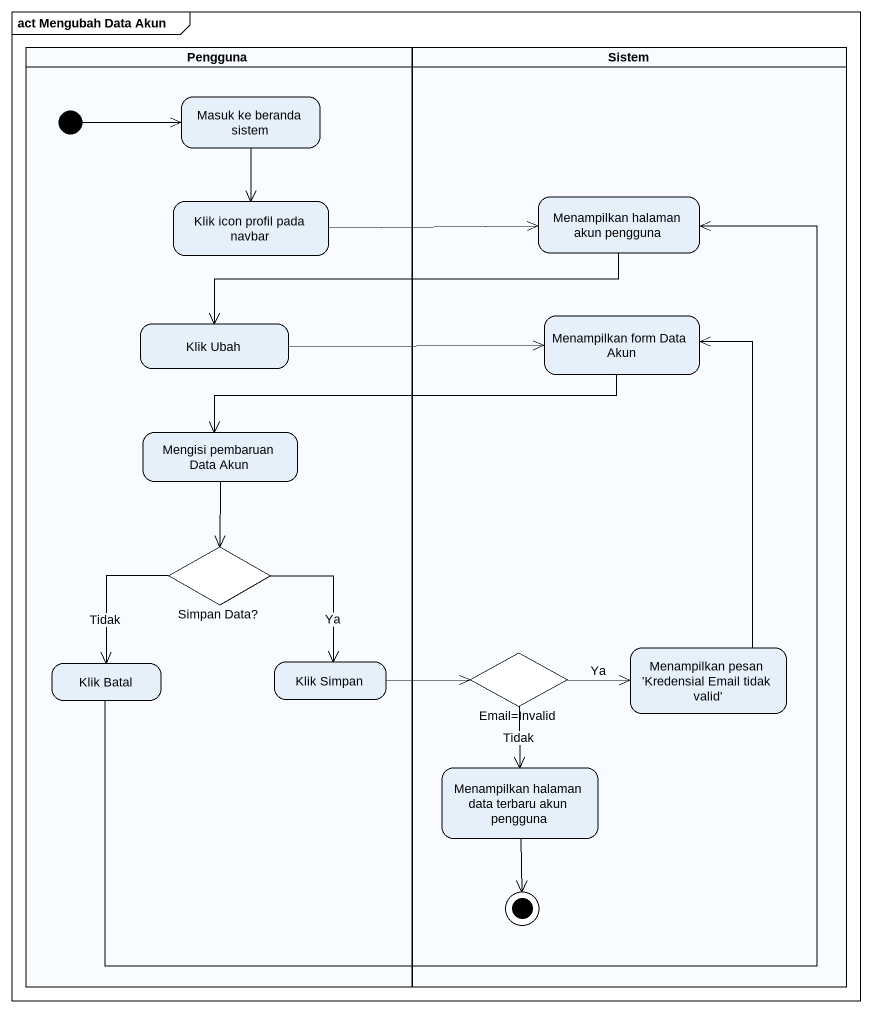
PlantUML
@startuml
mainframe act Mengubah Data Akun
hide empty description
state Pengguna <<partition>> {
  state "Masuk ke beranda sistem" as Masuk_ke_beranda_sistem
  state "Klik icon profil pada navbar" as Klik_icon_profil_pada_navbar
  state "Klik Ubah" as Klik_Ubah
  state "Mengisi pembaruan Data Akun" as Mengisi_pembaruan_Data_Akun
  state "Simpan Data?" as Simpan_Data <<choice>>
  state "Klik Batal" as Klik_Batal
  state "Klik Simpan" as Klik_Simpan
  [*] -right-> Masuk_ke_beranda_sistem
}
state Sistem <<partition>> {
  state "Menampilkan halaman akun pengguna" as Menampilkan_halaman_akun
  state "Menampilkan form Data Akun" as Menampilkan_form_Data_Akun
  state "Email=Invalid" as Email_Invalid <<choice>>
  state "Menampilkan pesan 'Kredensial Email tidak valid'" as Menampilkan_pesan
  state "Menampilkan halaman data terbaru akun pengguna" as Menampilkan_halaman_data
  Menampilkan_halaman_data --> [*]
}
Masuk_ke_beranda_sistem --> Klik_icon_profil_pada_navbar
Menampilkan_halaman_akun -left-> Klik_Ubah
Klik_icon_profil_pada_navbar -right-> Menampilkan_halaman_akun
Klik_Ubah -right-> Menampilkan_form_Data_Akun
Menampilkan_form_Data_Akun -left-> Mengisi_pembaruan_Data_Akun
Mengisi_pembaruan_Data_Akun --> Simpan_Data
Simpan_Data --> Klik_Batal : Tidak
Simpan_Data --> Klik_Simpan : Ya
Klik_Batal -up-> Menampilkan_halaman_akun
Klik_Simpan -right-> Email_Invalid
Email_Invalid -right-> Menampilkan_pesan : Ya
Email_Invalid --> Menampilkan_halaman_data : Tidak
Menampilkan_pesan -up-> Menampilkan_form_Data_Akun
@enduml
